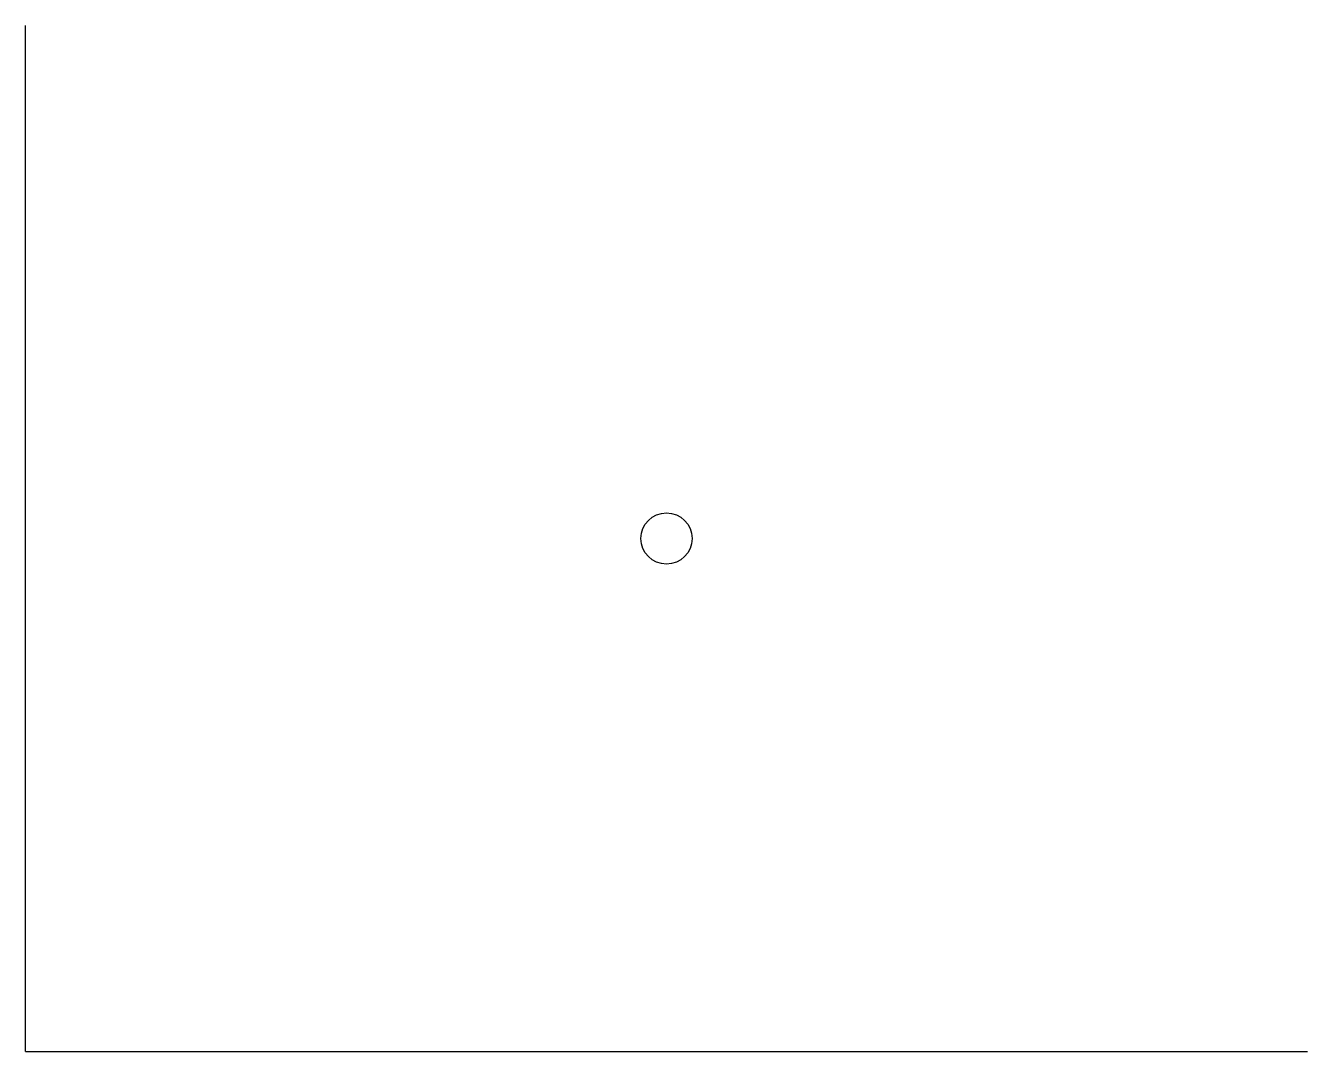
# Model space of a CAD drawing. Header units: metres. Extents: x 0 to 10, y 0 to 8.
import ezdxf

# ---------------------------------------------------------------- set-up
doc = ezdxf.new("R2010")
doc.units = ezdxf.units.M

msp = doc.modelspace()

# ---------------------------------------------------------------- linework, layer by layer
at = {"layer": 'SUM_COL'}
msp.add_circle((5, 4), 0.2, dxfattribs=at)
at = {"layer": 'SUM_EJES'}
for q in [(0, 8), (10, 0)]:
    msp.add_line((0, 0), q, dxfattribs=at)

doc.saveas('drawing.dxf')
